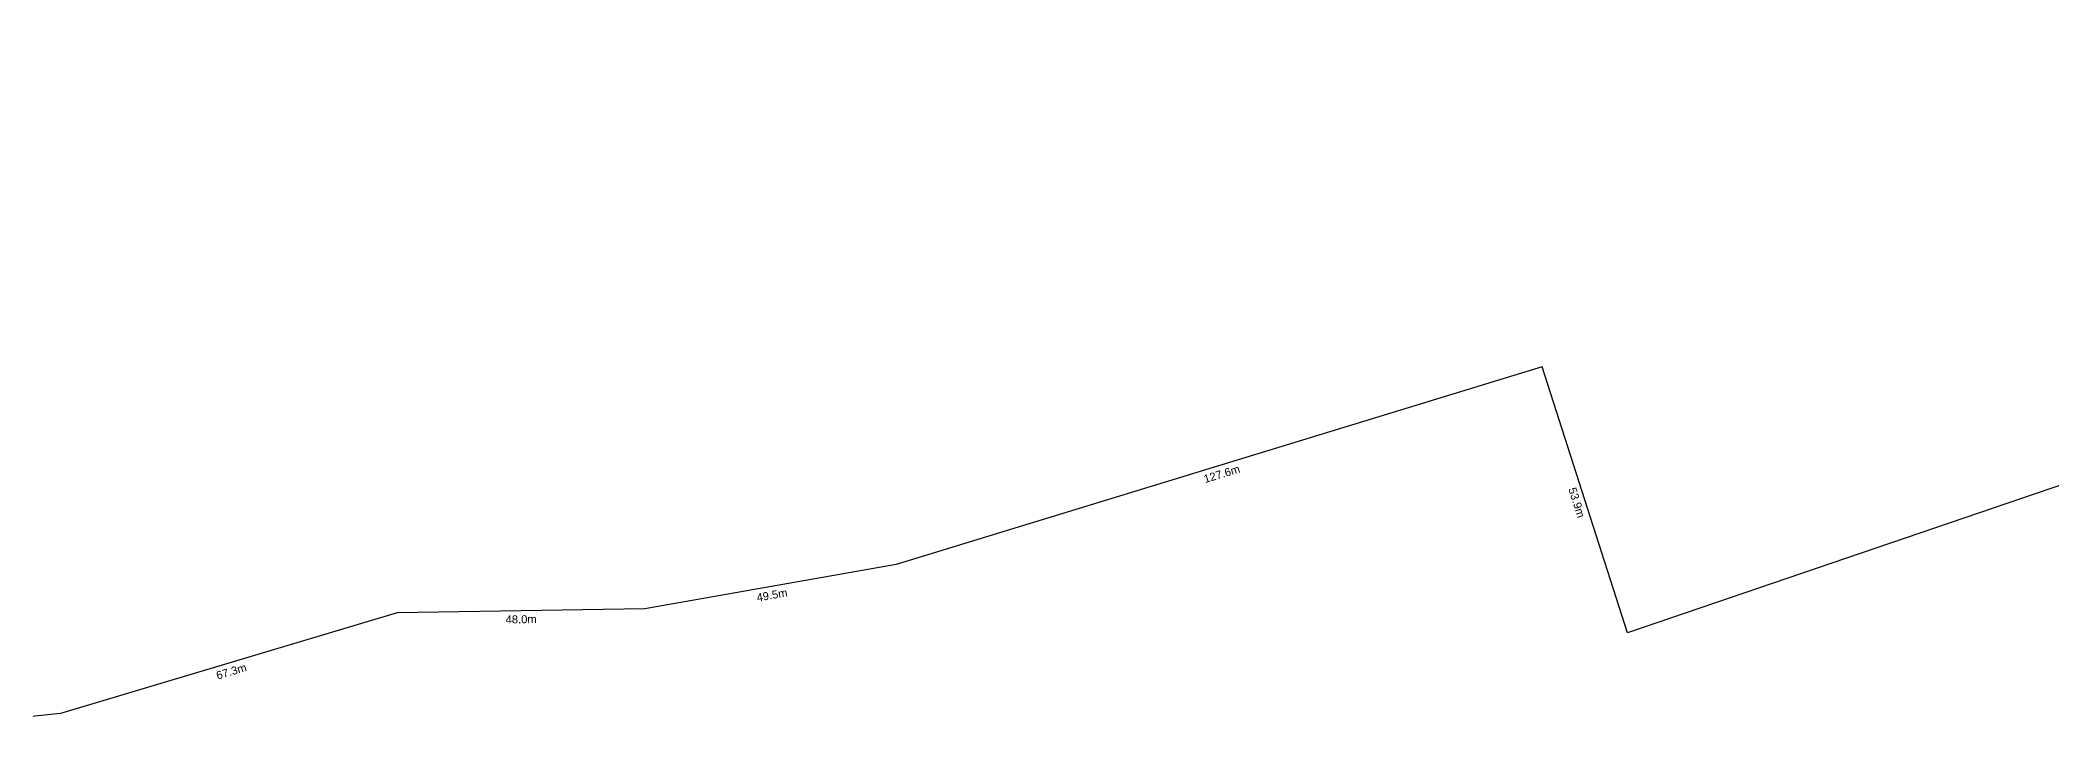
# Model space of a CAD drawing. Header units: metres. Extents: x 14035133 to 14038958, y 865282 to 868054.
# Drawn here: x 14036085 to 14036462.1, y 866157.5 to 866289 of the extents above; entities that cross this region are included whole.
import ezdxf
from ezdxf.enums import TextEntityAlignment as Align

# ---------------------------------------------------------------- set-up
doc = ezdxf.new("R2010")
doc.units = ezdxf.units.M
doc.header["$MEASUREMENT"] = 0
doc.layers.add('FEEDER_CABLES', color=6, linetype='CONTINUOUS')
doc.layers.add('SPAN', color=7, linetype='CONTINUOUS')
doc.styles.get("Standard").update_dxf_attribs({"font": 'arial.ttf'})

msp = doc.modelspace()

# ---------------------------------------------------------------- linework, layer by layer
at = {"layer": 'FEEDER_CABLES'}
msp.add_lwpolyline([(14036708.38, 866289), (14036382.54, 866177.89), (14036366.57, 866227.75), (14036245.45, 866190.73), (14036198.31, 866182.42), (14036151.92, 866181.67), (14036088.8, 866162.78), (14036037.85, 866157.49)], dxfattribs=at)

# ---------------------------------------------------------------- texts
at = {"layer": 'SPAN', "color": 7}
for s, rotation, p in [('127.6m', 17, (14036306.48, 866207.71)), ('53.9m', 287.76, (14036373.03, 866202.33)), ('49.5m', 10, (14036222.16, 866185)), ('48.0m', 0.93, (14036175.14, 866180.45)), ('67.3m', 16.66, (14036120.82, 866170.69))]:
    msp.add_text(s, height=1.5, rotation=rotation, dxfattribs=at).set_placement(p, align=Align.MIDDLE_CENTER)

doc.saveas('drawing.dxf')
